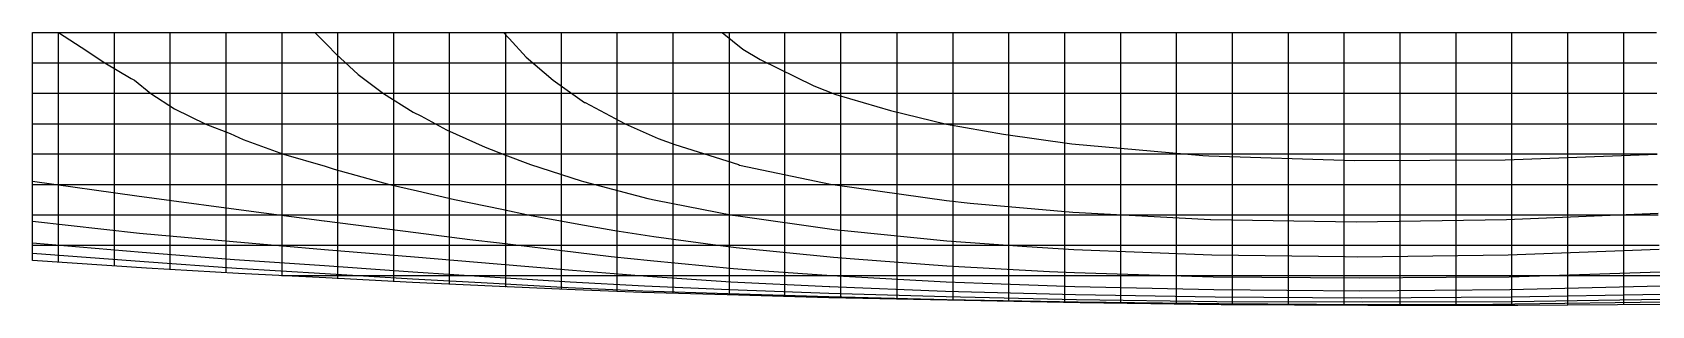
# Model space of a CAD drawing. Header units: metres. Extents: x 0 to 78, y -6.6 to 0.
# Drawn here: x 0 to 39.11, y -6.61 to 0 of the extents above; entities that cross this region are included whole.
import ezdxf

# ---------------------------------------------------------------- set-up
doc = ezdxf.new("R2010")
doc.units = ezdxf.units.M

msp = doc.modelspace()

# ---------------------------------------------------------------- linework, layer by layer
at = {"layer": 'B1', "color": 211}
msp.add_polyline3d([(0, -0.74, 3.11), (1.69, -0.74, 3), (2.47, -0.74, 2.96), (4.8, -0.74, 2.68), (7.13, -0.74, 2.32), (9.41, -0.74, 1.95), (11.5, -0.74, 1.59), (13.38, -0.74, 1.29), (15.19, -0.74, 1.03), (17.15, -0.74, 0.8), (19.43, -0.74, 0.6), (22.09, -0.74, 0.43), (25.11, -0.74, 0.29), (28.41, -0.74, 0.21), (31.92, -0.74, 0.17), (35.56, -0.74, 0.15), (39.24, -0.74, 0.15)], dxfattribs=at)
at = {"layer": 'B2', "color": 211}
msp.add_polyline3d([(0, -1.47, 3.19), (2.47, -1.47, 3.04), (2.69, -1.47, 3.02), (4.79, -1.47, 2.79), (7.12, -1.47, 2.47), (8.28, -1.47, 2.28), (9.4, -1.47, 2.1), (11.48, -1.47, 1.75), (13.35, -1.47, 1.44), (15.16, -1.47, 1.18), (17.13, -1.47, 0.95), (19.41, -1.47, 0.74), (22.08, -1.47, 0.57), (25.1, -1.47, 0.43), (28.41, -1.47, 0.34), (31.93, -1.47, 0.3), (35.57, -1.47, 0.28), (39.24, -1.47, 0.29)], dxfattribs=at)
at = {"layer": 'B3', "color": 211}
msp.add_polyline3d([(0, -2.21, 3.3), (1.02, -2.21, 3.24), (2.47, -2.21, 3.15), (4.05, -2.21, 3.01), (4.78, -2.21, 2.94), (7.1, -2.21, 2.65), (7.88, -2.21, 2.53), (9.37, -2.21, 2.31), (11.45, -2.21, 1.96), (13.32, -2.21, 1.65), (14.16, -2.21, 1.52), (15.13, -2.21, 1.38), (17.11, -2.21, 1.14), (19.4, -2.21, 0.93), (22.08, -2.21, 0.75), (25.11, -2.21, 0.61), (28.41, -2.21, 0.51), (31.93, -2.21, 0.47), (35.57, -2.21, 0.46), (39.24, -2.21, 0.48)], dxfattribs=at)
at = {"layer": 'B4', "color": 211}
msp.add_polyline3d([(0, -2.94, 3.49), (1.25, -2.94, 3.41), (2.48, -2.94, 3.33), (3.49, -2.94, 3.25), (4.78, -2.94, 3.14), (6.03, -2.94, 3), (7.08, -2.94, 2.88), (9.07, -2.94, 2.61), (9.34, -2.94, 2.57), (11.41, -2.94, 2.24), (13.03, -2.94, 1.97), (13.29, -2.94, 1.93), (15.11, -2.94, 1.65), (17.09, -2.94, 1.39), (19.39, -2.94, 1.17), (22.08, -2.94, 0.97), (22.37, -2.94, 0.96), (25.11, -2.94, 0.83), (28.42, -2.94, 0.73), (31.94, -2.94, 0.69), (32.16, -2.94, 0.69), (35.58, -2.94, 0.7), (39.25, -2.94, 0.75)], dxfattribs=at)
at = {"layer": 'B5', "color": 211}
msp.add_polyline3d([(0, -3.68, 3.79), (1.09, -3.68, 3.71), (2.51, -3.68, 3.61), (2.7, -3.68, 3.59), (4.49, -3.68, 3.45), (4.78, -3.68, 3.42), (6.46, -3.68, 3.26), (7.06, -3.68, 3.19), (8.65, -3.68, 3), (9.31, -3.68, 2.91), (11.11, -3.68, 2.65), (11.38, -3.68, 2.61), (13.26, -3.68, 2.3), (14.14, -3.68, 2.16), (15.08, -3.68, 2.01), (17.07, -3.68, 1.74), (19.34, -3.68, 1.5), (19.39, -3.68, 1.49), (22.08, -3.68, 1.29), (25.12, -3.68, 1.13), (28.44, -3.68, 1.03), (31.95, -3.68, 0.99), (35.59, -3.68, 1.01), (37.29, -3.68, 1.04), (39.26, -3.68, 1.08)], dxfattribs=at)
at = {"layer": 'B6', "color": 211}
msp.add_polyline3d([(0, -4.41, 4.33), (0.61, -4.41, 4.26), (1.67, -4.41, 4.15), (2.55, -4.41, 4.07), (2.82, -4.41, 4.04), (4.1, -4.41, 3.92), (4.81, -4.41, 3.86), (5.47, -4.41, 3.79), (6.94, -4.41, 3.65), (7.05, -4.41, 3.64), (8.51, -4.41, 3.47), (9.27, -4.41, 3.38), (10.17, -4.41, 3.26), (11.33, -4.41, 3.1), (11.97, -4.41, 3), (13.21, -4.41, 2.81), (14.04, -4.41, 2.67), (15.05, -4.41, 2.51), (16.81, -4.41, 2.26), (17.05, -4.41, 2.22), (19.38, -4.41, 1.96), (21.92, -4.41, 1.73), (22.09, -4.41, 1.72), (25.13, -4.41, 1.54), (28.45, -4.41, 1.43), (31.97, -4.41, 1.39), (35.61, -4.41, 1.42), (35.76, -4.41, 1.42), (39.27, -4.41, 1.53)], dxfattribs=at)
at = {"layer": 'B7', "color": 211}
msp.add_polyline3d([(0, -5.15, 5.39), (0.09, -5.15, 5.36), (1.11, -5.15, 5.16), (2, -5.15, 5), (2.62, -5.15, 4.9), (2.85, -5.15, 4.87), (3.77, -5.15, 4.75), (4.7, -5.15, 4.64), (4.85, -5.15, 4.62), (5.7, -5.15, 4.52), (6.71, -5.15, 4.4), (7.06, -5.15, 4.36), (7.74, -5.15, 4.28), (8.79, -5.15, 4.15), (9.24, -5.15, 4.1), (9.86, -5.15, 4.01), (10.95, -5.15, 3.86), (11.28, -5.15, 3.82), (12.11, -5.15, 3.69), (13.15, -5.15, 3.53), (13.35, -5.15, 3.5), (14.77, -5.15, 3.27), (14.99, -5.15, 3.24), (16.57, -5.15, 3), (17.01, -5.15, 2.93), (19, -5.15, 2.68), (19.36, -5.15, 2.63), (22.09, -5.15, 2.36), (23.1, -5.15, 2.29), (25.15, -5.15, 2.15), (28.48, -5.15, 2.01), (32, -5.15, 1.96), (35.63, -5.15, 2), (35.95, -5.15, 2.02), (39.3, -5.15, 2.15)], dxfattribs=at)
at = {"layer": 'B8', "color": 211}
msp.add_polyline3d([(6.02, -5.88, 6.73), (7.08, -5.88, 6.3), (7.35, -5.88, 6.18), (8.48, -5.88, 5.79), (9.18, -5.88, 5.6), (9.54, -5.88, 5.5), (10.58, -5.88, 5.27), (11.18, -5.88, 5.16), (11.57, -5.88, 5.08), (12.51, -5.88, 4.91), (13.02, -5.88, 4.81), (13.41, -5.88, 4.74), (14.28, -5.88, 4.58), (14.86, -5.88, 4.47), (15.15, -5.88, 4.41), (16.12, -5.88, 4.25), (16.91, -5.88, 4.1), (17.14, -5.88, 4.07), (18.43, -5.88, 3.88), (19.3, -5.88, 3.75), (19.94, -5.88, 3.67), (21.86, -5.88, 3.44), (22.08, -5.88, 3.42), (24.78, -5.88, 3.18), (25.17, -5.88, 3.14), (28.52, -5.88, 2.96), (32.04, -5.88, 2.89), (35.67, -5.88, 2.96), (36.14, -5.88, 2.98), (39.33, -5.88, 3.17)], dxfattribs=at)
at = {"layer": 'DWL', "color": 2}
msp.add_polyline3d([(0.63, 0, 3), (1.18, -0.36, 3), (1.75, -0.74, 3), (2.39, -1.12, 3), (2.47, -1.16, 3), (2.86, -1.48, 3), (3.43, -1.85, 3), (4.19, -2.22, 3), (4.78, -2.45, 3), (5.09, -2.59, 3), (6.07, -2.95, 3), (7.07, -3.24, 3), (7.29, -3.31, 3), (8.63, -3.68, 3), (9.3, -3.83, 3), (10.2, -4.04, 3), (11.34, -4.28, 3), (12.01, -4.42, 3), (13.2, -4.64, 3), (14.07, -4.79, 3), (15.01, -4.94, 3), (16.56, -5.15, 3), (17, -5.2, 3), (19.35, -5.44, 3), (19.86, -5.48, 3), (22.09, -5.65, 3), (24.57, -5.78, 3), (25.17, -5.81, 3), (28.52, -5.91, 3), (32.05, -5.94, 3), (34.15, -5.92, 3), (35.67, -5.91, 3), (39.32, -5.79, 3)], dxfattribs=at)
at = {"layer": 'EDGES', "color": 253}
for points in [[(0, 0, 3.04), (2.48, 0, 2.89), (4.79, 0, 2.58), (7.12, 0, 2.2), (9.42, 0, 1.82), (11.52, 0, 1.48), (13.41, 0, 1.18), (15.22, 0, 0.92), (17.17, 0, 0.69), (19.45, 0, 0.49), (22.1, 0, 0.31), (25.11, 0, 0.18), (28.41, 0, 0.11), (31.92, 0, 0.08), (35.56, 0, 0.07), (39.23, 0, 0.08)], [(0, -5.52, 6.72), (0, -5.37, 6.1), (0, -5.25, 5.67), (0, -5.14, 5.36), (0, -5.05, 5.15), (0, -4.96, 5), (0, -4.88, 4.88), (0, -4.8, 4.77), (0, -4.72, 4.67), (0, -4.63, 4.57), (0, -4.55, 4.47), (0, -4.45, 4.37), (0, -4.35, 4.27), (0, -4.24, 4.18), (0, -4.13, 4.08), (0, -4, 3.99), (0, -3.87, 3.9), (0, -3.72, 3.81), (0, -3.56, 3.73), (0, -3.39, 3.65), (0, -3.21, 3.58), (0, -3.02, 3.51), (0, -2.81, 3.45), (0, -2.59, 3.39), (0, -2.36, 3.33), (0, -2.11, 3.28), (0, -1.85, 3.24), (0, -1.57, 3.2), (0, -1.28, 3.16), (0, -0.98, 3.13), (0, -0.67, 3.1), (0, -0.34, 3.07), (0, 0, 3.04)], [(39.5, -6.58, 6.76), (35.88, -6.61, 6.74), (32.26, -6.61, 6.73), (28.72, -6.59, 6.73), (25.31, -6.54, 6.73), (22.11, -6.48, 6.73), (19.24, -6.42, 6.73), (16.78, -6.35, 6.73), (14.72, -6.29, 6.73), (12.91, -6.22, 6.73), (11.11, -6.14, 6.73), (9.18, -6.05, 6.73), (7.09, -5.94, 6.73), (4.98, -5.83, 6.73), (2.76, -5.7, 6.72), (0, -5.52, 6.72)]]:
    msp.add_polyline3d(points, dxfattribs=at)
at = {"layer": 'ST1', "color": 80}
msp.add_polyline3d([(22.24, -6.48, 6.73), (22.24, -6.48, 6.29), (22.24, -6.46, 5.92), (22.24, -6.43, 5.59), (22.24, -6.4, 5.32), (22.24, -6.37, 5.07), (22.24, -6.33, 4.85), (22.24, -6.3, 4.65), (22.24, -6.25, 4.46), (22.24, -6.21, 4.28), (22.24, -6.16, 4.11), (22.24, -6.11, 3.94), (22.24, -6.04, 3.77), (22.24, -5.98, 3.6), (22.24, -5.9, 3.43), (22.24, -5.81, 3.26), (22.24, -5.71, 3.08), (22.24, -5.59, 2.9), (22.24, -5.45, 2.71), (22.24, -5.3, 2.52), (22.24, -5.12, 2.32), (22.24, -4.92, 2.12), (22.24, -4.69, 1.92), (22.24, -4.42, 1.72), (22.24, -4.12, 1.52), (22.24, -3.77, 1.32), (22.24, -3.38, 1.14), (22.24, -2.94, 0.96), (22.24, -2.45, 0.8), (22.24, -1.9, 0.66), (22.24, -1.31, 0.53), (22.24, -0.68, 0.41), (22.24, 0, 0.31)], dxfattribs=at)
at = {"layer": 'ST10', "color": 80}
msp.add_polyline3d([(26.29, -6.55, 6.73), (26.29, -6.55, 6.31), (26.29, -6.53, 5.94), (26.29, -6.51, 5.62), (26.29, -6.48, 5.33), (26.29, -6.45, 5.08), (26.29, -6.42, 4.84), (26.29, -6.39, 4.63), (26.29, -6.35, 4.42), (26.29, -6.31, 4.23), (26.29, -6.26, 4.04), (26.29, -6.21, 3.86), (26.29, -6.15, 3.68), (26.29, -6.08, 3.5), (26.29, -6, 3.32), (26.29, -5.91, 3.14), (26.29, -5.81, 2.95), (26.29, -5.69, 2.76), (26.29, -5.56, 2.57), (26.29, -5.4, 2.37), (26.29, -5.22, 2.17), (26.29, -5.02, 1.97), (26.29, -4.78, 1.77), (26.29, -4.51, 1.56), (26.29, -4.19, 1.36), (26.29, -3.84, 1.17), (26.29, -3.43, 0.98), (26.29, -2.98, 0.81), (26.29, -2.47, 0.64), (26.29, -1.91, 0.5), (26.29, -1.31, 0.37), (26.29, -0.67, 0.25), (26.29, 0, 0.16)], dxfattribs=at)
at = {"layer": 'ST11', "color": 80}
msp.add_polyline3d([(27.64, -6.57, 6.73), (27.64, -6.56, 6.32), (27.64, -6.55, 5.95), (27.64, -6.53, 5.63), (27.64, -6.5, 5.34), (27.64, -6.47, 5.08), (27.64, -6.44, 4.84), (27.64, -6.41, 4.62), (27.64, -6.37, 4.41), (27.64, -6.33, 4.22), (27.64, -6.28, 4.02), (27.64, -6.23, 3.84), (27.64, -6.17, 3.65), (27.64, -6.1, 3.47), (27.64, -6.02, 3.29), (27.64, -5.94, 3.1), (27.64, -5.83, 2.92), (27.64, -5.71, 2.73), (27.64, -5.58, 2.53), (27.64, -5.42, 2.33), (27.64, -5.24, 2.13), (27.64, -5.03, 1.93), (27.64, -4.79, 1.73), (27.64, -4.52, 1.52), (27.64, -4.2, 1.32), (27.64, -3.85, 1.13), (27.64, -3.44, 0.94), (27.64, -2.98, 0.77), (27.64, -2.47, 0.61), (27.64, -1.91, 0.46), (27.64, -1.31, 0.33), (27.64, -0.67, 0.22), (27.64, 0, 0.12)], dxfattribs=at)
at = {"layer": 'ST12', "color": 80}
msp.add_polyline3d([(28.99, -6.59, 6.73), (28.99, -6.58, 6.32), (28.99, -6.56, 5.96), (28.99, -6.54, 5.64), (28.99, -6.52, 5.35), (28.99, -6.49, 5.09), (28.99, -6.46, 4.85), (28.99, -6.42, 4.62), (28.99, -6.39, 4.41), (28.99, -6.34, 4.2), (28.99, -6.3, 4.01), (28.99, -6.25, 3.82), (28.99, -6.19, 3.63), (28.99, -6.12, 3.45), (28.99, -6.04, 3.26), (28.99, -5.95, 3.07), (28.99, -5.85, 2.88), (28.99, -5.73, 2.69), (28.99, -5.59, 2.5), (28.99, -5.43, 2.3), (28.99, -5.25, 2.1), (28.99, -5.04, 1.9), (28.99, -4.8, 1.69), (28.99, -4.52, 1.49), (28.99, -4.21, 1.29), (28.99, -3.85, 1.1), (28.99, -3.44, 0.91), (28.99, -2.97, 0.74), (28.99, -2.46, 0.57), (28.99, -1.9, 0.43), (28.99, -1.3, 0.3), (28.99, -0.67, 0.19), (28.99, 0, 0.1)], dxfattribs=at)
at = {"layer": 'ST13', "color": 80}
msp.add_polyline3d([(16.83, 0, 0.73), (16.83, -0.66, 0.82), (16.83, -1.26, 0.93), (16.83, -1.82, 1.06), (16.83, -2.32, 1.2), (16.83, -2.78, 1.36), (16.83, -3.19, 1.52), (16.83, -3.55, 1.7), (16.83, -3.88, 1.88), (16.83, -4.16, 2.07), (16.83, -4.41, 2.26), (16.83, -4.64, 2.44), (16.83, -4.84, 2.63), (16.83, -5.01, 2.81), (16.83, -5.17, 2.98), (16.83, -5.31, 3.15), (16.83, -5.43, 3.32), (16.83, -5.54, 3.48), (16.83, -5.63, 3.63), (16.83, -5.72, 3.78), (16.83, -5.8, 3.93), (16.83, -5.87, 4.08), (16.83, -5.93, 4.23), (16.83, -5.99, 4.38), (16.83, -6.04, 4.54), (16.83, -6.09, 4.7), (16.83, -6.14, 4.88), (16.83, -6.19, 5.08), (16.83, -6.19, 5.09), (16.83, -6.23, 5.3), (16.83, -6.28, 5.57), (16.83, -6.31, 5.88), (16.83, -6.34, 6.26), (16.83, -6.35, 6.73)], dxfattribs=at)
at = {"layer": 'ST14', "color": 80}
msp.add_polyline3d([(4.68, -5.81, 6.73), (4.68, -5.71, 6.15), (4.68, -5.62, 5.73), (4.68, -5.54, 5.42), (4.68, -5.46, 5.19), (4.68, -5.38, 5.02), (4.68, -5.3, 4.87), (4.68, -5.22, 4.75), (4.68, -5.15, 4.64), (4.68, -5.07, 4.53), (4.68, -4.98, 4.42), (4.68, -4.89, 4.31), (4.68, -4.8, 4.21), (4.68, -4.7, 4.11), (4.68, -4.59, 4.01), (4.68, -4.47, 3.91), (4.68, -4.34, 3.81), (4.68, -4.2, 3.72), (4.68, -4.04, 3.62), (4.68, -3.88, 3.53), (4.68, -3.7, 3.44), (4.68, -3.5, 3.35), (4.68, -3.29, 3.27), (4.68, -3.06, 3.19), (4.68, -2.81, 3.11), (4.68, -2.55, 3.03), (4.68, -2.26, 2.96), (4.68, -1.96, 2.9), (4.68, -1.63, 2.83), (4.68, -1.27, 2.77), (4.68, -0.88, 2.71), (4.68, -0.46, 2.65), (4.68, 0, 2.59)], dxfattribs=at)
at = {"layer": 'ST15', "color": 80}
msp.add_polyline3d([(6.03, -5.88, 6.73), (6.03, -5.8, 6.17), (6.03, -5.72, 5.75), (6.03, -5.64, 5.44), (6.03, -5.56, 5.21), (6.03, -5.48, 5.03), (6.03, -5.4, 4.88), (6.03, -5.33, 4.75), (6.03, -5.25, 4.63), (6.03, -5.17, 4.52), (6.03, -5.09, 4.41), (6.03, -5.01, 4.3), (6.03, -4.92, 4.19), (6.03, -4.82, 4.09), (6.03, -4.71, 3.98), (6.03, -4.59, 3.88), (6.03, -4.46, 3.78), (6.03, -4.33, 3.68), (6.03, -4.17, 3.57), (6.03, -4.01, 3.47), (6.03, -3.83, 3.38), (6.03, -3.63, 3.28), (6.03, -3.42, 3.19), (6.03, -3.19, 3.09), (6.03, -2.94, 3), (6.03, -2.67, 2.92), (6.03, -2.38, 2.83), (6.03, -2.06, 2.75), (6.03, -1.72, 2.67), (6.03, -1.35, 2.6), (6.03, -0.94, 2.52), (6.03, -0.49, 2.45), (6.03, 0, 2.38)], dxfattribs=at)
at = {"layer": 'ST16', "color": 80}
msp.add_polyline3d([(7.38, -5.96, 6.73), (7.38, -5.89, 6.19), (7.38, -5.81, 5.78), (7.38, -5.73, 5.47), (7.38, -5.66, 5.23), (7.38, -5.58, 5.05), (7.38, -5.51, 4.89), (7.38, -5.43, 4.76), (7.38, -5.36, 4.63), (7.38, -5.28, 4.51), (7.38, -5.2, 4.4), (7.38, -5.12, 4.28), (7.38, -5.03, 4.17), (7.38, -4.93, 4.06), (7.38, -4.83, 3.96), (7.38, -4.72, 3.85), (7.38, -4.59, 3.74), (7.38, -4.45, 3.63), (7.38, -4.3, 3.52), (7.38, -4.14, 3.41), (7.38, -3.96, 3.31), (7.38, -3.77, 3.2), (7.38, -3.55, 3.1), (7.38, -3.32, 2.99), (7.38, -3.07, 2.89), (7.38, -2.79, 2.79), (7.38, -2.5, 2.69), (7.38, -2.17, 2.6), (7.38, -1.82, 2.5), (7.38, -1.43, 2.41), (7.38, -1, 2.33), (7.38, -0.53, 2.24), (7.38, 0, 2.16)], dxfattribs=at)
at = {"layer": 'ST17', "color": 80}
msp.add_polyline3d([(0.63, -5.56, 6.72), (0.63, -5.42, 6.11), (0.63, -5.3, 5.67), (0.63, -5.2, 5.37), (0.63, -5.1, 5.15), (0.63, -5.02, 5), (0.63, -4.94, 4.87), (0.63, -4.86, 4.77), (0.63, -4.78, 4.66), (0.63, -4.7, 4.56), (0.63, -4.61, 4.46), (0.63, -4.51, 4.36), (0.63, -4.42, 4.26), (0.63, -4.31, 4.17), (0.63, -4.19, 4.07), (0.63, -4.07, 3.98), (0.63, -3.93, 3.89), (0.63, -3.79, 3.8), (0.63, -3.63, 3.72), (0.63, -3.46, 3.64), (0.63, -3.28, 3.56), (0.63, -3.09, 3.49), (0.63, -2.88, 3.43), (0.63, -2.66, 3.37), (0.63, -2.42, 3.31), (0.63, -2.17, 3.26), (0.63, -1.9, 3.21), (0.63, -1.62, 3.17), (0.63, -1.33, 3.13), (0.63, -1.02, 3.1), (0.63, -0.69, 3.06), (0.63, -0.35, 3.03), (0.63, 0, 3)], dxfattribs=at)
at = {"layer": 'ST18', "color": 80}
msp.add_polyline3d([(1.98, -5.65, 6.72), (1.98, -5.52, 6.12), (1.98, -5.41, 5.69), (1.98, -5.31, 5.38), (1.98, -5.23, 5.16), (1.98, -5.15, 5), (1.98, -5.07, 4.87), (1.98, -4.99, 4.75), (1.98, -4.91, 4.65), (1.98, -4.83, 4.55), (1.98, -4.74, 4.44), (1.98, -4.65, 4.34), (1.98, -4.55, 4.25), (1.98, -4.44, 4.15), (1.98, -4.33, 4.05), (1.98, -4.21, 3.96), (1.98, -4.07, 3.87), (1.98, -3.93, 3.78), (1.98, -3.77, 3.69), (1.98, -3.6, 3.61), (1.98, -3.42, 3.53), (1.98, -3.23, 3.46), (1.98, -3.02, 3.39), (1.98, -2.79, 3.32), (1.98, -2.55, 3.26), (1.98, -2.29, 3.2), (1.98, -2.02, 3.15), (1.98, -1.73, 3.1), (1.98, -1.42, 3.06), (1.98, -1.09, 3.02), (1.98, -0.75, 2.99), (1.98, -0.38, 2.95), (1.98, 0, 2.92)], dxfattribs=at)
at = {"layer": 'ST19', "color": 80}
msp.add_polyline3d([(3.33, -5.73, 6.73), (3.33, -5.62, 6.14), (3.33, -5.52, 5.71), (3.33, -5.43, 5.4), (3.33, -5.34, 5.17), (3.33, -5.27, 5), (3.33, -5.19, 4.87), (3.33, -5.11, 4.75), (3.33, -5.03, 4.64), (3.33, -4.95, 4.53), (3.33, -4.87, 4.43), (3.33, -4.77, 4.33), (3.33, -4.68, 4.23), (3.33, -4.57, 4.13), (3.33, -4.46, 4.03), (3.33, -4.34, 3.94), (3.33, -4.21, 3.84), (3.33, -4.06, 3.75), (3.33, -3.91, 3.66), (3.33, -3.74, 3.57), (3.33, -3.56, 3.49), (3.33, -3.36, 3.41), (3.33, -3.15, 3.33), (3.33, -2.93, 3.26), (3.33, -2.68, 3.19), (3.33, -2.42, 3.12), (3.33, -2.14, 3.06), (3.33, -1.84, 3.01), (3.33, -1.52, 2.96), (3.33, -1.18, 2.91), (3.33, -0.81, 2.86), (3.33, -0.42, 2.82), (3.33, 0, 2.77)], dxfattribs=at)
at = {"layer": 'ST2', "color": 80}
msp.add_polyline3d([(23.59, -6.51, 6.73), (23.59, -6.5, 6.3), (23.59, -6.48, 5.92), (23.59, -6.46, 5.6), (23.59, -6.43, 5.32), (23.59, -6.4, 5.07), (23.59, -6.37, 4.85), (23.59, -6.33, 4.64), (23.59, -6.29, 4.45), (23.59, -6.25, 4.26), (23.59, -6.2, 4.08), (23.59, -6.14, 3.91), (23.59, -6.08, 3.74), (23.59, -6.01, 3.56), (23.59, -5.94, 3.39), (23.59, -5.85, 3.21), (23.59, -5.75, 3.03), (23.59, -5.63, 2.85), (23.59, -5.49, 2.66), (23.59, -5.34, 2.47), (23.59, -5.16, 2.27), (23.59, -4.96, 2.07), (23.59, -4.73, 1.86), (23.59, -4.46, 1.66), (23.59, -4.15, 1.46), (23.59, -3.8, 1.27), (23.59, -3.4, 1.08), (23.59, -2.96, 0.91), (23.59, -2.46, 0.74), (23.59, -1.91, 0.6), (23.59, -1.32, 0.47), (23.59, -0.68, 0.35), (23.59, 0, 0.25)], dxfattribs=at)
at = {"layer": 'ST20', "color": 80}
msp.add_polyline3d([(12.78, -6.22, 6.73), (12.78, -6.19, 6.24), (12.78, -6.14, 5.85), (12.78, -6.09, 5.54), (12.78, -6.03, 5.29), (12.78, -5.97, 5.08), (12.78, -5.9, 4.91), (12.78, -5.84, 4.75), (12.78, -5.78, 4.6), (12.78, -5.71, 4.46), (12.78, -5.64, 4.32), (12.78, -5.57, 4.19), (12.78, -5.49, 4.06), (12.78, -5.41, 3.93), (12.78, -5.31, 3.8), (12.78, -5.21, 3.66), (12.78, -5.1, 3.53), (12.78, -4.97, 3.39), (12.78, -4.83, 3.24), (12.78, -4.67, 3.09), (12.78, -4.49, 2.94), (12.78, -4.3, 2.78), (12.78, -4.08, 2.63), (12.78, -3.83, 2.47), (12.78, -3.56, 2.31), (12.78, -3.26, 2.16), (12.78, -2.92, 2), (12.78, -2.55, 1.86), (12.78, -2.13, 1.72), (12.78, -1.68, 1.59), (12.78, -1.17, 1.47), (12.78, -0.61, 1.36), (12.78, 0, 1.28)], dxfattribs=at)
at = {"layer": 'ST21', "color": 80}
msp.add_polyline3d([(14.13, -6.27, 6.73), (14.13, -6.24, 6.25), (14.13, -6.21, 5.86), (14.13, -6.16, 5.55), (14.13, -6.11, 5.3), (14.13, -6.05, 5.08), (14.13, -5.99, 4.9), (14.13, -5.93, 4.73), (14.13, -5.87, 4.58), (14.13, -5.81, 4.43), (14.13, -5.75, 4.29), (14.13, -5.68, 4.16), (14.13, -5.6, 4.02), (14.13, -5.52, 3.88), (14.13, -5.43, 3.74), (14.13, -5.33, 3.6), (14.13, -5.22, 3.46), (14.13, -5.09, 3.31), (14.13, -4.95, 3.15), (14.13, -4.79, 3), (14.13, -4.62, 2.83), (14.13, -4.42, 2.67), (14.13, -4.2, 2.5), (14.13, -3.95, 2.33), (14.13, -3.68, 2.16), (14.13, -3.37, 1.99), (14.13, -3.02, 1.83), (14.13, -2.63, 1.67), (14.13, -2.21, 1.53), (14.13, -1.73, 1.39), (14.13, -1.21, 1.27), (14.13, -0.63, 1.16), (14.13, 0, 1.07)], dxfattribs=at)
at = {"layer": 'ST22', "color": 80}
msp.add_polyline3d([(15.48, -6.31, 6.73), (15.48, -6.29, 6.26), (15.48, -6.26, 5.87), (15.48, -6.22, 5.56), (15.48, -6.17, 5.3), (15.48, -6.12, 5.08), (15.48, -6.07, 4.89), (15.48, -6.02, 4.72), (15.48, -5.96, 4.56), (15.48, -5.9, 4.41), (15.48, -5.84, 4.26), (15.48, -5.78, 4.12), (15.48, -5.71, 3.97), (15.48, -5.63, 3.83), (15.48, -5.54, 3.69), (15.48, -5.44, 3.54), (15.48, -5.33, 3.39), (15.48, -5.2, 3.23), (15.48, -5.07, 3.07), (15.48, -4.91, 2.9), (15.48, -4.73, 2.73), (15.48, -4.54, 2.55), (15.48, -4.31, 2.37), (15.48, -4.06, 2.19), (15.48, -3.78, 2.01), (15.48, -3.47, 1.84), (15.48, -3.11, 1.67), (15.48, -2.71, 1.5), (15.48, -2.27, 1.35), (15.48, -1.78, 1.21), (15.48, -1.24, 1.09), (15.48, -0.65, 0.98), (15.48, 0, 0.89)], dxfattribs=at)
at = {"layer": 'ST23', "color": 80}
msp.add_polyline3d([(8.73, -6.03, 6.73), (8.73, -5.97, 6.2), (8.73, -5.9, 5.8), (8.73, -5.83, 5.49), (8.73, -5.76, 5.25), (8.73, -5.68, 5.06), (8.73, -5.61, 4.9), (8.73, -5.53, 4.76), (8.73, -5.46, 4.63), (8.73, -5.39, 4.5), (8.73, -5.31, 4.38), (8.73, -5.23, 4.27), (8.73, -5.14, 4.15), (8.73, -5.05, 4.04), (8.73, -4.95, 3.92), (8.73, -4.84, 3.81), (8.73, -4.72, 3.69), (8.73, -4.58, 3.58), (8.73, -4.43, 3.46), (8.73, -4.27, 3.35), (8.73, -4.09, 3.23), (8.73, -3.9, 3.11), (8.73, -3.69, 2.99), (8.73, -3.45, 2.87), (8.73, -3.19, 2.76), (8.73, -2.91, 2.64), (8.73, -2.6, 2.53), (8.73, -2.27, 2.42), (8.73, -1.9, 2.32), (8.73, -1.49, 2.21), (8.73, -1.05, 2.12), (8.73, -0.55, 2.02), (8.73, 0, 1.94)], dxfattribs=at)
at = {"layer": 'ST24', "color": 80}
msp.add_polyline3d([(10.08, -6.09, 6.73), (10.08, -6.04, 6.21), (10.08, -5.99, 5.82), (10.08, -5.92, 5.51), (10.08, -5.85, 5.27), (10.08, -5.78, 5.07), (10.08, -5.71, 4.9), (10.08, -5.64, 4.76), (10.08, -5.57, 4.62), (10.08, -5.49, 4.49), (10.08, -5.42, 4.37), (10.08, -5.34, 4.25), (10.08, -5.26, 4.13), (10.08, -5.17, 4.01), (10.08, -5.07, 3.89), (10.08, -4.96, 3.77), (10.08, -4.84, 3.64), (10.08, -4.71, 3.52), (10.08, -4.56, 3.4), (10.08, -4.4, 3.27), (10.08, -4.23, 3.14), (10.08, -4.03, 3.01), (10.08, -3.82, 2.88), (10.08, -3.58, 2.75), (10.08, -3.32, 2.62), (10.08, -3.03, 2.49), (10.08, -2.71, 2.36), (10.08, -2.36, 2.24), (10.08, -1.98, 2.12), (10.08, -1.56, 2.01), (10.08, -1.09, 1.9), (10.08, -0.57, 1.8), (10.08, 0, 1.71)], dxfattribs=at)
at = {"layer": 'ST25', "color": 80}
msp.add_polyline3d([(11.43, 0, 1.49), (11.43, -0.59, 1.58), (11.43, -1.13, 1.68), (11.43, -1.62, 1.8), (11.43, -2.06, 1.92), (11.43, -2.46, 2.05), (11.43, -2.54, 2.08), (11.43, -2.82, 2.19), (11.43, -3.15, 2.33), (11.43, -3.44, 2.47), (11.43, -3.71, 2.61), (11.43, -3.95, 2.76), (11.43, -4.16, 2.9), (11.43, -4.36, 3.04), (11.43, -4.54, 3.19), (11.43, -4.7, 3.32), (11.43, -4.84, 3.46), (11.43, -4.97, 3.59), (11.43, -5.09, 3.72), (11.43, -5.19, 3.85), (11.43, -5.29, 3.97), (11.43, -5.38, 4.1), (11.43, -5.46, 4.22), (11.43, -5.53, 4.35), (11.43, -5.6, 4.48), (11.43, -5.67, 4.61), (11.43, -5.74, 4.75), (11.43, -5.81, 4.91), (11.43, -5.87, 5.08), (11.43, -5.94, 5.28), (11.43, -6.01, 5.53), (11.43, -6.07, 5.84), (11.43, -6.12, 6.23), (11.43, -6.16, 6.73)], dxfattribs=at)
at = {"layer": 'ST26', "color": 80}
msp.add_polyline3d([(34.39, -6.61, 6.74), (34.39, -6.6, 6.35), (34.39, -6.58, 6), (34.39, -6.55, 5.68), (34.39, -6.53, 5.38), (34.39, -6.5, 5.11), (34.39, -6.47, 4.86), (34.39, -6.43, 4.62), (34.39, -6.39, 4.4), (34.39, -6.35, 4.18), (34.39, -6.29, 3.97), (34.39, -6.24, 3.77), (34.39, -6.17, 3.58), (34.39, -6.1, 3.38), (34.39, -6.01, 3.19), (34.39, -5.92, 3), (34.39, -5.81, 2.81), (34.39, -5.68, 2.61), (34.39, -5.54, 2.42), (34.39, -5.38, 2.22), (34.39, -5.19, 2.03), (34.39, -4.97, 1.83), (34.39, -4.73, 1.63), (34.39, -4.45, 1.43), (34.39, -4.13, 1.23), (34.39, -3.77, 1.04), (34.39, -3.36, 0.85), (34.39, -2.9, 0.68), (34.39, -2.39, 0.51), (34.39, -1.84, 0.36), (34.39, -1.25, 0.24), (34.39, -0.64, 0.14), (34.39, 0, 0.07)], dxfattribs=at)
at = {"layer": 'ST3', "color": 80}
msp.add_polyline3d([(24.94, -6.53, 6.73), (24.94, -6.53, 6.3), (24.94, -6.51, 5.93), (24.94, -6.49, 5.61), (24.94, -6.46, 5.33), (24.94, -6.43, 5.07), (24.94, -6.4, 4.84), (24.94, -6.36, 4.63), (24.94, -6.32, 4.43), (24.94, -6.28, 4.24), (24.94, -6.23, 4.06), (24.94, -6.18, 3.88), (24.94, -6.12, 3.7), (24.94, -6.05, 3.53), (24.94, -5.98, 3.35), (24.94, -5.89, 3.17), (24.94, -5.79, 2.99), (24.94, -5.67, 2.8), (24.94, -5.54, 2.61), (24.94, -5.38, 2.41), (24.94, -5.2, 2.21), (24.94, -5, 2.01), (24.94, -4.76, 1.81), (24.94, -4.49, 1.6), (24.94, -4.18, 1.4), (24.94, -3.83, 1.21), (24.94, -3.43, 1.02), (24.94, -2.97, 0.85), (24.94, -2.47, 0.68), (24.94, -1.92, 0.54), (24.94, -1.32, 0.41), (24.94, -0.68, 0.29), (24.94, 0, 0.19)], dxfattribs=at)
at = {"layer": 'ST4', "color": 80}
msp.add_polyline3d([(18.18, -6.39, 6.73), (18.18, -6.38, 6.27), (18.18, -6.35, 5.89), (18.18, -6.32, 5.57), (18.18, -6.28, 5.31), (18.18, -6.24, 5.08), (18.18, -6.2, 4.87), (18.18, -6.15, 4.69), (18.18, -6.1, 4.52), (18.18, -6.05, 4.35), (18.18, -6, 4.19), (18.18, -5.94, 4.04), (18.18, -5.87, 3.89), (18.18, -5.8, 3.73), (18.18, -5.71, 3.58), (18.18, -5.62, 3.42), (18.18, -5.51, 3.25), (18.18, -5.39, 3.08), (18.18, -5.25, 2.91), (18.18, -5.1, 2.73), (18.18, -4.92, 2.54), (18.18, -4.72, 2.35), (18.18, -4.5, 2.16), (18.18, -4.24, 1.97), (18.18, -3.95, 1.77), (18.18, -3.62, 1.59), (18.18, -3.25, 1.41), (18.18, -2.83, 1.24), (18.18, -2.36, 1.08), (18.18, -1.85, 0.94), (18.18, -1.28, 0.81), (18.18, -0.67, 0.7), (18.18, 0, 0.6)], dxfattribs=at)
at = {"layer": 'ST43', "color": 80}
msp.add_polyline3d([(35.74, -6.61, 6.74), (35.74, -6.59, 6.36), (35.74, -6.57, 6.01), (35.74, -6.55, 5.69), (35.74, -6.52, 5.39), (35.74, -6.49, 5.12), (35.74, -6.47, 4.95), (35.74, -6.46, 4.87), (35.74, -6.42, 4.62), (35.74, -6.38, 4.4), (35.74, -6.34, 4.18), (35.74, -6.28, 3.97), (35.74, -6.22, 3.76), (35.74, -6.16, 3.57), (35.74, -6.08, 3.37), (35.74, -5.99, 3.18), (35.74, -5.9, 2.98), (35.74, -5.78, 2.79), (35.74, -5.66, 2.6), (35.74, -5.51, 2.41), (35.74, -5.35, 2.21), (35.74, -5.16, 2.01), (35.74, -4.94, 1.82), (35.74, -4.69, 1.62), (35.74, -4.41, 1.42), (35.74, -4.09, 1.23), (35.74, -3.73, 1.03), (35.74, -3.32, 0.85), (35.74, -2.87, 0.67), (35.74, -2.37, 0.5), (35.74, -1.82, 0.36), (35.74, -1.24, 0.23), (35.74, -0.63, 0.13), (35.74, 0, 0.07)], dxfattribs=at)
at = {"layer": 'ST44', "color": 80}
msp.add_polyline3d([(37.09, -6.6, 6.75), (37.09, -6.58, 6.37), (37.09, -6.56, 6.02), (37.09, -6.53, 5.7), (37.09, -6.5, 5.4), (37.09, -6.47, 5.13), (37.09, -6.44, 4.87), (37.09, -6.4, 4.63), (37.09, -6.36, 4.4), (37.09, -6.31, 4.18), (37.09, -6.25, 3.97), (37.09, -6.19, 3.76), (37.09, -6.12, 3.56), (37.09, -6.04, 3.37), (37.09, -5.95, 3.17), (37.09, -5.85, 2.98), (37.09, -5.74, 2.79), (37.09, -5.61, 2.6), (37.09, -5.46, 2.41), (37.09, -5.29, 2.21), (37.09, -5.1, 2.02), (37.09, -4.89, 1.82), (37.09, -4.64, 1.62), (37.09, -4.36, 1.43), (37.09, -4.04, 1.23), (37.09, -3.68, 1.04), (37.09, -3.28, 0.85), (37.09, -2.83, 0.67), (37.09, -2.33, 0.5), (37.09, -1.79, 0.35), (37.09, -1.22, 0.23), (37.09, -0.62, 0.13), (37.09, 0, 0.08)], dxfattribs=at)
at = {"layer": 'ST45', "color": 80}
msp.add_polyline3d([(38.44, -6.59, 6.75), (38.44, -6.56, 6.38), (38.44, -6.54, 6.03), (38.44, -6.51, 5.71), (38.44, -6.48, 5.41), (38.44, -6.45, 5.14), (38.44, -6.42, 4.88), (38.44, -6.37, 4.63), (38.44, -6.33, 4.4), (38.44, -6.28, 4.18), (38.44, -6.22, 3.96), (38.44, -6.16, 3.76), (38.44, -6.08, 3.56), (38.44, -6, 3.36), (38.44, -5.91, 3.17), (38.44, -5.81, 2.98), (38.44, -5.69, 2.79), (38.44, -5.56, 2.6), (38.44, -5.41, 2.4), (38.44, -5.24, 2.21), (38.44, -5.05, 2.02), (38.44, -4.83, 1.82), (38.44, -4.59, 1.63), (38.44, -4.31, 1.43), (38.44, -3.99, 1.24), (38.44, -3.64, 1.04), (38.44, -3.23, 0.85), (38.44, -2.79, 0.67), (38.44, -2.3, 0.5), (38.44, -1.76, 0.35), (38.44, -1.2, 0.23), (38.44, -0.61, 0.13), (38.44, 0, 0.08)], dxfattribs=at)
at = {"layer": 'ST5', "color": 80}
msp.add_polyline3d([(19.53, -6.42, 6.73), (19.53, -6.41, 6.28), (19.53, -6.39, 5.9), (19.53, -6.36, 5.58), (19.53, -6.33, 5.31), (19.53, -6.29, 5.07), (19.53, -6.25, 4.87), (19.53, -6.21, 4.67), (19.53, -6.16, 4.5), (19.53, -6.11, 4.33), (19.53, -6.06, 4.16), (19.53, -6, 4), (19.53, -5.94, 3.84), (19.53, -5.87, 3.68), (19.53, -5.79, 3.52), (19.53, -5.69, 3.36), (19.53, -5.59, 3.19), (19.53, -5.47, 3.01), (19.53, -5.33, 2.83), (19.53, -5.18, 2.65), (19.53, -5, 2.46), (19.53, -4.8, 2.26), (19.53, -4.57, 2.07), (19.53, -4.31, 1.87), (19.53, -4.02, 1.67), (19.53, -3.68, 1.48), (19.53, -3.3, 1.3), (19.53, -2.88, 1.13), (19.53, -2.4, 0.97), (19.53, -1.87, 0.83), (19.53, -1.3, 0.7), (19.53, -0.67, 0.58), (19.53, 0, 0.48)], dxfattribs=at)
at = {"layer": 'ST6', "color": 80}
msp.add_polyline3d([(20.89, -6.45, 6.73), (20.89, -6.44, 6.28), (20.89, -6.43, 5.91), (20.89, -6.4, 5.59), (20.89, -6.37, 5.31), (20.89, -6.33, 5.07), (20.89, -6.29, 4.86), (20.89, -6.25, 4.66), (20.89, -6.21, 4.48), (20.89, -6.16, 4.3), (20.89, -6.11, 4.13), (20.89, -6.06, 3.97), (20.89, -5.99, 3.8), (20.89, -5.92, 3.64), (20.89, -5.84, 3.48), (20.89, -5.75, 3.31), (20.89, -5.65, 3.13), (20.89, -5.53, 2.96), (20.89, -5.39, 2.77), (20.89, -5.24, 2.58), (20.89, -5.06, 2.39), (20.89, -4.86, 2.19), (20.89, -4.63, 1.99), (20.89, -4.37, 1.79), (20.89, -4.07, 1.59), (20.89, -3.73, 1.4), (20.89, -3.34, 1.22), (20.89, -2.91, 1.05), (20.89, -2.42, 0.89), (20.89, -1.89, 0.74), (20.89, -1.31, 0.61), (20.89, -0.67, 0.49), (20.89, 0, 0.39)], dxfattribs=at)
at = {"layer": 'ST7', "color": 80}
msp.add_polyline3d([(30.34, -6.6, 6.73), (30.34, -6.59, 6.33), (30.34, -6.57, 5.97), (30.34, -6.55, 5.65), (30.34, -6.53, 5.36), (30.34, -6.5, 5.09), (30.34, -6.47, 4.85), (30.34, -6.43, 4.62), (30.34, -6.39, 4.4), (30.34, -6.35, 4.2), (30.34, -6.3, 4), (30.34, -6.25, 3.8), (30.34, -6.19, 3.61), (30.34, -6.12, 3.43), (30.34, -6.04, 3.24), (30.34, -5.95, 3.05), (30.34, -5.85, 2.86), (30.34, -5.73, 2.67), (30.34, -5.59, 2.47), (30.34, -5.43, 2.28), (30.34, -5.24, 2.08), (30.34, -5.03, 1.87), (30.34, -4.79, 1.67), (30.34, -4.51, 1.47), (30.34, -4.2, 1.27), (30.34, -3.83, 1.08), (30.34, -3.42, 0.89), (30.34, -2.96, 0.72), (30.34, -2.45, 0.55), (30.34, -1.89, 0.41), (30.34, -1.29, 0.28), (30.34, -0.66, 0.17), (30.34, 0, 0.09)], dxfattribs=at)
at = {"layer": 'ST8', "color": 80}
msp.add_polyline3d([(31.69, -6.61, 6.73), (31.69, -6.6, 6.33), (31.69, -6.58, 5.98), (31.69, -6.56, 5.66), (31.69, -6.53, 5.37), (31.69, -6.51, 5.1), (31.69, -6.48, 4.85), (31.69, -6.44, 4.62), (31.69, -6.4, 4.4), (31.69, -6.36, 4.19), (31.69, -6.31, 3.99), (31.69, -6.26, 3.79), (31.69, -6.2, 3.6), (31.69, -6.13, 3.41), (31.69, -6.05, 3.22), (31.69, -5.95, 3.03), (31.69, -5.85, 2.84), (31.69, -5.73, 2.64), (31.69, -5.59, 2.45), (31.69, -5.42, 2.25), (31.69, -5.24, 2.05), (31.69, -5.03, 1.85), (31.69, -4.78, 1.65), (31.69, -4.5, 1.45), (31.69, -4.19, 1.25), (31.69, -3.82, 1.06), (31.69, -3.41, 0.87), (31.69, -2.95, 0.69), (31.69, -2.44, 0.53), (31.69, -1.88, 0.39), (31.69, -1.28, 0.26), (31.69, -0.65, 0.15), (31.69, 0, 0.08)], dxfattribs=at)
at = {"layer": 'ST9', "color": 80}
msp.add_polyline3d([(33.04, -6.61, 6.74), (33.04, -6.6, 6.34), (33.04, -6.58, 5.99), (33.04, -6.56, 5.67), (33.04, -6.53, 5.37), (33.04, -6.51, 5.11), (33.04, -6.47, 4.86), (33.04, -6.44, 4.62), (33.04, -6.4, 4.4), (33.04, -6.36, 4.18), (33.04, -6.31, 3.98), (33.04, -6.25, 3.78), (33.04, -6.19, 3.59), (33.04, -6.12, 3.39), (33.04, -6.03, 3.2), (33.04, -5.94, 3.01), (33.04, -5.83, 2.82), (33.04, -5.71, 2.63), (33.04, -5.57, 2.43), (33.04, -5.4, 2.24), (33.04, -5.22, 2.04), (33.04, -5, 1.84), (33.04, -4.76, 1.64), (33.04, -4.48, 1.44), (33.04, -4.16, 1.24), (33.04, -3.8, 1.05), (33.04, -3.38, 0.86), (33.04, -2.92, 0.68), (33.04, -2.42, 0.52), (33.04, -1.86, 0.37), (33.04, -1.27, 0.25), (33.04, -0.65, 0.15), (33.04, 0, 0.08)], dxfattribs=at)
at = {"layer": 'WL1', "color": 11}
msp.add_polyline3d([(16.66, 0, 0.75), (17.16, -0.41, 0.75), (17.58, -0.66, 0.75), (18.88, -1.29, 0.75), (19.41, -1.5, 0.75), (20.73, -1.89, 0.75), (22.08, -2.22, 0.75), (23.46, -2.46, 0.75), (25.11, -2.7, 0.75), (28.27, -2.98, 0.75), (28.42, -2.99, 0.75), (31.94, -3.1, 0.75), (35.58, -3.08, 0.75), (39.25, -2.95, 0.75)], dxfattribs=at)
at = {"layer": 'WL2', "color": 11}
msp.add_polyline3d([(11.38, 0, 1.5), (11.52, -0.15, 1.5), (11.93, -0.6, 1.5), (12.58, -1.16, 1.5), (13.34, -1.7, 1.5), (13.35, -1.7, 1.5), (14.32, -2.21, 1.5), (15.12, -2.57, 1.5), (15.52, -2.71, 1.5), (17.06, -3.2, 1.5), (17.08, -3.21, 1.5), (19.28, -3.67, 1.5), (19.39, -3.69, 1.5), (22.08, -4.07, 1.5), (22.65, -4.13, 1.5), (25.13, -4.35, 1.5), (28.46, -4.53, 1.5), (28.47, -4.53, 1.5), (31.98, -4.58, 1.5), (35.61, -4.53, 1.5), (39.27, -4.37, 1.5)], dxfattribs=at)
at = {"layer": 'WL3', "color": 11}
msp.add_polyline3d([(6.82, 0, 2.25), (7.13, -0.31, 2.25), (7.33, -0.52, 2.25), (7.87, -1.02, 2.25), (8.48, -1.48, 2.25), (9.2, -1.93, 2.25), (9.38, -2.02, 2.25), (10, -2.36, 2.25), (10.94, -2.78, 2.25), (11.41, -2.96, 2.25), (12.03, -3.2, 2.25), (13.26, -3.59, 2.25), (13.31, -3.61, 2.25), (14.87, -4.02, 2.25), (15.06, -4.06, 2.25), (16.91, -4.42, 2.25), (17.05, -4.44, 2.25), (19.37, -4.77, 2.25), (19.78, -4.81, 2.25), (22.09, -5.04, 2.25), (24.02, -5.18, 2.25), (25.16, -5.25, 2.25), (28.49, -5.38, 2.25), (31.71, -5.42, 2.25), (32.01, -5.43, 2.25), (35.65, -5.38, 2.25), (39.3, -5.24, 2.25)], dxfattribs=at)
at = {"layer": 'WL4', "color": 11}
msp.add_polyline3d([(0, -3.6, 3.75), (2.52, -3.95, 3.75), (3.36, -4.07, 3.75), (4.8, -4.26, 3.75), (7.05, -4.56, 3.75), (7.06, -4.56, 3.75), (9.26, -4.84, 3.75), (10.57, -5.01, 3.75), (11.28, -5.09, 3.75), (13.13, -5.32, 3.75), (13.98, -5.42, 3.75), (14.93, -5.52, 3.75), (16.94, -5.71, 3.75), (17.68, -5.77, 3.75), (19.3, -5.88, 3.75), (22.07, -6.03, 3.75), (22.96, -6.07, 3.75), (25.18, -6.15, 3.75), (28.54, -6.22, 3.75), (32.07, -6.25, 3.75), (35.69, -6.22, 3.75), (39.34, -6.13, 3.75)], dxfattribs=at)
at = {"layer": 'WL5', "color": 11}
msp.add_polyline3d([(0, -4.57, 4.5), (2.59, -4.86, 4.5), (4.85, -5.06, 4.5), (7.06, -5.25, 4.5), (9.23, -5.43, 4.5), (9.23, -5.43, 4.5), (11.23, -5.6, 4.5), (13.05, -5.75, 4.5), (14.86, -5.9, 4.5), (16.87, -6.03, 4.5), (19.25, -6.15, 4.5), (19.26, -6.15, 4.5), (22.06, -6.26, 4.5), (25.2, -6.34, 4.5), (28.57, -6.4, 4.5), (32.1, -6.42, 4.5), (35.72, -6.4, 4.5), (39.35, -6.33, 4.5)], dxfattribs=at)
at = {"layer": 'WL6', "color": 11}
msp.add_polyline3d([(0, -5.09, 5.25), (2.65, -5.32, 5.25), (4.88, -5.49, 5.25), (7.06, -5.64, 5.25), (8.74, -5.76, 5.25), (9.19, -5.79, 5.25), (11.17, -5.92, 5.25), (12.99, -6.03, 5.25), (14.79, -6.13, 5.25), (16.83, -6.22, 5.25), (19.24, -6.31, 5.25), (22.07, -6.39, 5.25), (25.22, -6.46, 5.25), (28.61, -6.51, 5.25), (32.14, -6.52, 5.25), (35.76, -6.51, 5.25), (39.39, -6.45, 5.25)], dxfattribs=at)
at = {"layer": 'WL7', "color": 11}
msp.add_polyline3d([(0, -5.34, 6), (2.7, -5.54, 6), (4.93, -5.7, 6), (7.07, -5.83, 6), (9.18, -5.96, 6), (11.14, -6.07, 6), (12.94, -6.17, 6), (14.75, -6.25, 6), (16.8, -6.32, 6), (19.24, -6.39, 6), (22.09, -6.46, 6), (25.26, -6.52, 6), (28.66, -6.56, 6), (32.2, -6.58, 6), (34.74, -6.58, 6), (35.81, -6.57, 6), (39.44, -6.52, 6)], dxfattribs=at)

doc.saveas('drawing.dxf')
